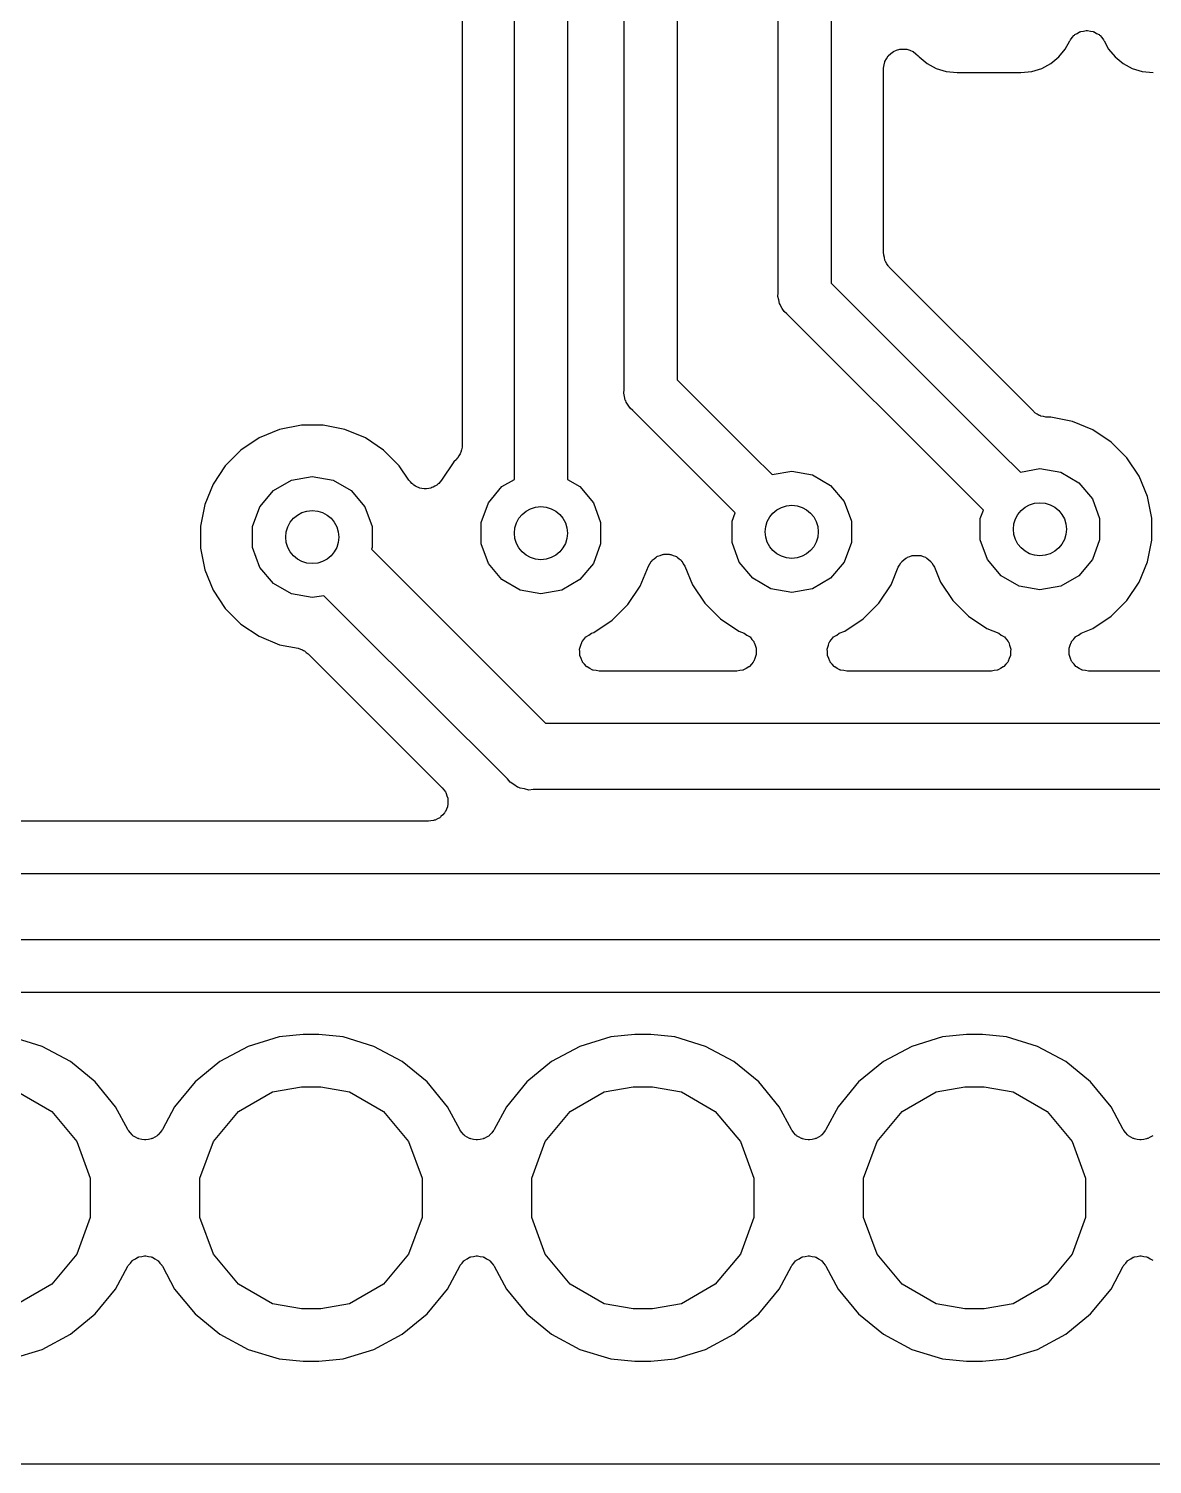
# Model space of a CAD drawing. Extents: x 91 to 190.2, y -113.9 to -59.9.
# Drawn here: x 140.86 to 149.46, y -113.13 to -102.14 of the extents above; entities that cross this region are included whole.
import ezdxf

# ---------------------------------------------------------------- set-up
doc = ezdxf.new("R2010")
doc.units = 0
doc.header["$MEASUREMENT"] = 0
doc.layers.add('BLACK', color=7, linetype='CONTINUOUS')

msp = doc.modelspace()

# ---------------------------------------------------------------- linework, layer by layer
at = {"layer": 'BLACK', "linetype": 'CONTINUOUS'}
for p, q in [((145.823, -94.3989), (145.823, -104.826)), ((144.983, -94.4989), (144.983, -105.589)), ((145.417, -104.901), (145.417, -94.4742)), ((144.577, -105.589), (144.577, -94.5742)), ((144.177, -97.4377), (144.177, -105.329)), ((146.597, -102.792), (146.597, -101.638)), ((147.003, -101.823), (147.003, -104.086)), ((148.828, -102.231), (148.831, -102.227)), ((148.831, -102.227), (148.833, -102.222)), ((148.833, -102.222), (148.847, -102.206)), ((148.847, -102.206), (148.86, -102.19)), ((148.86, -102.19), (148.864, -102.187)), ((148.864, -102.187), (148.867, -102.183)), ((148.867, -102.183), (148.886, -102.173)), ((148.886, -102.173), (148.904, -102.162)), ((148.904, -102.162), (148.909, -102.161)), ((148.909, -102.161), (148.913, -102.159)), ((148.913, -102.159), (148.934, -102.156)), ((148.934, -102.156), (148.955, -102.151)), ((148.955, -102.151), (148.96, -102.152)), ((148.96, -102.152), (148.965, -102.151)), ((148.965, -102.151), (148.986, -102.156)), ((148.986, -102.156), (149.007, -102.159)), ((149.007, -102.159), (149.011, -102.161)), ((149.011, -102.161), (149.016, -102.162)), ((149.016, -102.162), (149.034, -102.173)), ((149.034, -102.173), (149.053, -102.183)), ((149.053, -102.183), (149.056, -102.187)), ((149.056, -102.187), (149.06, -102.19)), ((149.06, -102.19), (149.073, -102.206)), ((149.073, -102.206), (149.087, -102.222)), ((149.087, -102.222), (149.089, -102.227)), ((149.089, -102.227), (149.092, -102.231)), ((147.439, -102.344), (147.459, -102.328)), ((147.459, -102.328), (147.478, -102.311)), ((147.478, -102.311), (147.479, -102.311)), ((147.479, -102.311), (147.48, -102.311)), ((147.48, -102.311), (147.503, -102.302)), ((147.503, -102.302), (147.527, -102.294)), ((147.527, -102.294), (147.528, -102.294)), ((147.528, -102.294), (147.529, -102.293)), ((147.529, -102.293), (147.554, -102.294)), ((147.554, -102.294), (147.579, -102.294)), ((147.579, -102.294), (147.58, -102.294)), ((147.58, -102.294), (147.581, -102.294)), ((147.581, -102.294), (147.604, -102.303)), ((147.604, -102.303), (147.628, -102.311)), ((147.628, -102.311), (147.629, -102.312)), ((147.629, -102.312), (147.63, -102.312)), ((147.63, -102.312), (147.649, -102.329)), ((147.649, -102.329), (147.668, -102.345)), ((148.744, -102.354), (148.794, -102.293)), ((148.794, -102.293), (148.828, -102.231)), ((149.092, -102.231), (149.126, -102.293)), ((149.126, -102.293), (149.176, -102.354)), ((147.403, -102.44), (147.408, -102.415)), ((147.403, -102.441), (147.403, -102.44)), ((147.403, -102.44), (147.403, -102.44)), ((147.403, -103.858), (147.403, -102.441)), ((147.408, -102.415), (147.412, -102.39)), ((147.412, -102.39), (147.413, -102.389)), ((147.413, -102.388), (147.426, -102.367)), ((147.413, -102.389), (147.413, -102.388)), ((147.426, -102.367), (147.438, -102.345)), ((147.438, -102.345), (147.439, -102.344)), ((147.439, -102.344), (147.439, -102.344)), ((147.668, -102.345), (147.669, -102.346)), ((147.669, -102.346), (147.669, -102.346)), ((147.669, -102.346), (147.676, -102.354)), ((147.676, -102.354), (147.737, -102.404)), ((147.737, -102.404), (147.806, -102.441)), ((147.806, -102.441), (147.882, -102.464)), ((148.538, -102.464), (148.614, -102.441)), ((148.614, -102.441), (148.683, -102.404)), ((148.683, -102.404), (148.744, -102.354)), ((149.176, -102.354), (149.237, -102.404)), ((149.237, -102.404), (149.306, -102.441)), ((149.306, -102.441), (149.382, -102.464)), ((147.882, -102.464), (147.967, -102.473)), ((147.967, -102.473), (148.453, -102.473)), ((148.453, -102.473), (148.538, -102.464)), ((149.382, -102.464), (149.467, -102.473)), ((146.597, -104.161), (146.597, -102.792)), ((146.597, -102.792), (146.597, -102.792)), ((147.404, -103.865), (147.403, -103.858)), ((147.404, -103.871), (147.404, -103.865)), ((147.409, -103.89), (147.404, -103.871)), ((147.412, -103.909), (147.409, -103.89)), ((147.416, -103.915), (147.412, -103.909)), ((147.417, -103.921), (147.416, -103.915)), ((147.428, -103.937), (147.417, -103.921)), ((147.438, -103.954), (147.428, -103.937)), ((147.443, -103.959), (147.438, -103.954)), ((147.447, -103.964), (147.443, -103.959)), ((148.552, -105.069), (147.447, -103.964)), ((147.003, -104.086), (148.299, -105.382)), ((146.594, -104.188), (146.597, -104.161)), ((146.601, -104.214), (146.594, -104.188)), ((146.606, -104.241), (146.601, -104.214)), ((146.611, -104.248), (146.606, -104.241)), ((146.613, -104.257), (146.611, -104.248)), ((146.628, -104.279), (146.613, -104.257)), ((146.642, -104.303), (146.628, -104.279)), ((146.663, -104.32), (146.642, -104.303)), ((148.012, -105.669), (146.663, -104.32)), ((145.823, -104.826), (146.399, -105.402)), ((145.414, -104.928), (145.417, -104.901)), ((145.421, -104.954), (145.414, -104.928)), ((145.426, -104.981), (145.421, -104.954)), ((145.431, -104.988), (145.426, -104.981)), ((145.433, -104.997), (145.431, -104.988)), ((145.448, -105.019), (145.433, -104.997)), ((145.462, -105.043), (145.448, -105.019)), ((145.483, -105.06), (145.462, -105.043)), ((146.112, -105.689), (145.483, -105.06)), ((148.557, -105.073), (148.552, -105.069)), ((148.562, -105.078), (148.557, -105.073)), ((148.579, -105.088), (148.562, -105.078)), ((148.595, -105.099), (148.579, -105.088)), ((142.946, -105.173), (142.78, -105.206)), ((143.114, -105.173), (142.946, -105.173)), ((143.28, -105.206), (143.114, -105.173)), ((148.601, -105.1), (148.595, -105.099)), ((148.607, -105.104), (148.601, -105.1)), ((148.626, -105.107), (148.607, -105.104)), ((148.645, -105.112), (148.626, -105.107)), ((148.651, -105.112), (148.645, -105.112)), ((148.658, -105.113), (148.651, -105.112)), ((148.684, -105.113), (148.658, -105.113)), ((148.85, -105.146), (148.684, -105.113)), ((149.006, -105.21), (148.85, -105.146)), ((142.624, -105.27), (142.484, -105.364)), ((142.78, -105.206), (142.624, -105.27)), ((143.436, -105.27), (143.28, -105.206)), ((143.576, -105.364), (143.436, -105.27)), ((149.146, -105.304), (149.006, -105.21)), ((149.266, -105.424), (149.146, -105.304)), ((142.484, -105.364), (142.364, -105.484)), ((143.696, -105.484), (143.576, -105.364)), ((144.152, -105.408), (144.142, -105.425)), ((144.163, -105.392), (144.152, -105.408)), ((144.164, -105.386), (144.163, -105.392)), ((144.168, -105.38), (144.164, -105.386)), ((144.171, -105.361), (144.168, -105.38)), ((144.176, -105.342), (144.171, -105.361)), ((144.177, -105.329), (144.176, -105.335)), ((144.176, -105.335), (144.176, -105.342)), ((146.399, -105.402), (146.399, -105.402)), ((146.399, -105.402), (146.55, -105.552)), ((148.299, -105.382), (148.299, -105.382)), ((148.299, -105.382), (148.45, -105.532)), ((142.364, -105.484), (142.27, -105.624)), ((143.77, -105.595), (143.696, -105.484)), ((144.114, -105.454), (144.02, -105.595)), ((144.133, -105.435), (144.114, -105.454)), ((144.137, -105.429), (144.133, -105.435)), ((144.142, -105.425), (144.137, -105.429)), ((146.55, -105.552), (146.7, -105.526)), ((146.7, -105.526), (146.859, -105.554)), ((148.45, -105.532), (148.6, -105.506)), ((148.6, -105.506), (148.759, -105.534)), ((149.36, -105.564), (149.266, -105.424)), ((142.27, -105.624), (142.206, -105.78)), ((142.732, -105.674), (142.871, -105.594)), ((142.871, -105.594), (143.03, -105.566)), ((143.03, -105.566), (143.189, -105.594)), ((143.189, -105.594), (143.328, -105.674)), ((143.782, -105.607), (143.77, -105.595)), ((143.791, -105.62), (143.782, -105.607)), ((143.799, -105.625), (143.791, -105.62)), ((143.806, -105.633), (143.799, -105.625)), ((143.821, -105.64), (143.806, -105.633)), ((143.984, -105.633), (143.969, -105.64)), ((143.99, -105.625), (143.984, -105.633)), ((143.999, -105.62), (143.99, -105.625)), ((144.008, -105.607), (143.999, -105.62)), ((144.02, -105.595), (144.008, -105.607)), ((144.482, -105.644), (144.577, -105.589)), ((144.983, -105.589), (145.078, -105.644)), ((146.859, -105.554), (146.998, -105.634)), ((146.998, -105.634), (147.102, -105.758)), ((148.759, -105.534), (148.898, -105.614)), ((148.898, -105.614), (149.002, -105.738)), ((149.424, -105.72), (149.36, -105.564)), ((142.628, -105.798), (142.732, -105.674)), ((143.328, -105.674), (143.432, -105.798)), ((143.835, -105.649), (143.821, -105.64)), ((143.844, -105.651), (143.835, -105.649)), ((143.853, -105.656), (143.844, -105.651)), ((143.869, -105.657), (143.853, -105.656)), ((143.885, -105.661), (143.869, -105.657)), ((143.895, -105.66), (143.885, -105.661)), ((143.905, -105.661), (143.895, -105.66)), ((143.921, -105.657), (143.905, -105.661)), ((143.937, -105.656), (143.921, -105.657)), ((143.946, -105.651), (143.937, -105.656)), ((143.955, -105.649), (143.946, -105.651)), ((143.969, -105.64), (143.955, -105.649)), ((144.378, -105.768), (144.482, -105.644)), ((145.078, -105.644), (145.182, -105.768)), ((146.267, -105.844), (146.112, -105.689)), ((146.112, -105.689), (146.112, -105.689)), ((148.167, -105.824), (148.012, -105.669)), ((148.012, -105.669), (148.012, -105.669)), ((149.002, -105.738), (149.057, -105.889)), ((149.457, -105.886), (149.424, -105.72)), ((142.206, -105.78), (142.173, -105.946)), ((142.573, -105.949), (142.628, -105.798)), ((143.432, -105.798), (143.487, -105.949)), ((144.323, -105.919), (144.378, -105.768)), ((145.182, -105.768), (145.237, -105.919)), ((146.243, -105.909), (146.267, -105.844)), ((147.102, -105.758), (147.157, -105.909)), ((148.143, -105.889), (148.167, -105.824)), ((142.173, -105.946), (142.173, -106.114)), ((142.573, -106.111), (142.573, -105.949)), ((143.487, -105.949), (143.487, -106.111)), ((144.323, -106.081), (144.323, -105.919)), ((145.237, -105.919), (145.237, -106.081)), ((146.243, -106.071), (146.243, -105.909)), ((147.157, -105.909), (147.157, -106.071)), ((148.143, -106.051), (148.143, -105.889)), ((149.057, -105.889), (149.057, -106.051)), ((149.457, -106.054), (149.457, -105.886)), ((146.298, -106.222), (146.243, -106.071)), ((147.157, -106.071), (147.102, -106.222)), ((148.198, -106.202), (148.143, -106.051)), ((149.057, -106.051), (149.002, -106.202)), ((149.424, -106.22), (149.457, -106.054)), ((142.173, -106.114), (142.206, -106.28)), ((142.628, -106.262), (142.573, -106.111)), ((143.487, -106.111), (143.483, -106.123)), ((143.483, -106.123), (143.683, -106.323)), ((144.378, -106.232), (144.323, -106.081)), ((145.237, -106.081), (145.182, -106.232)), ((145.647, -106.196), (145.661, -106.183)), ((145.661, -106.183), (145.668, -106.18)), ((145.668, -106.18), (145.673, -106.176)), ((145.673, -106.176), (145.692, -106.17)), ((145.692, -106.17), (145.71, -106.163)), ((145.71, -106.163), (145.716, -106.163)), ((145.716, -106.163), (145.722, -106.161)), ((145.722, -106.161), (145.742, -106.161)), ((145.742, -106.161), (145.762, -106.161)), ((145.762, -106.161), (145.768, -106.163)), ((145.768, -106.163), (145.775, -106.163)), ((145.775, -106.163), (145.793, -106.17)), ((145.793, -106.17), (145.811, -106.176)), ((145.811, -106.176), (145.817, -106.18)), ((145.817, -106.18), (145.823, -106.183)), ((145.823, -106.183), (145.837, -106.196)), ((147.58, -106.189), (147.585, -106.185)), ((147.585, -106.185), (147.604, -106.179)), ((147.604, -106.179), (147.622, -106.172)), ((147.622, -106.172), (147.628, -106.172)), ((147.628, -106.172), (147.635, -106.17)), ((147.635, -106.17), (147.654, -106.171)), ((147.654, -106.171), (147.674, -106.17)), ((147.674, -106.17), (147.68, -106.172)), ((147.68, -106.172), (147.687, -106.172)), ((147.687, -106.172), (147.705, -106.179)), ((147.705, -106.179), (147.723, -106.185)), ((147.723, -106.185), (147.729, -106.189)), ((142.206, -106.28), (142.27, -106.436)), ((142.732, -106.386), (142.628, -106.262)), ((144.482, -106.356), (144.378, -106.232)), ((145.182, -106.232), (145.078, -106.356)), ((145.54, -106.406), (145.603, -106.252)), ((145.603, -106.252), (145.614, -106.235)), ((145.614, -106.235), (145.623, -106.218)), ((145.623, -106.218), (145.628, -106.214)), ((145.628, -106.214), (145.631, -106.208)), ((145.631, -106.208), (145.647, -106.196)), ((145.837, -106.196), (145.853, -106.208)), ((145.853, -106.208), (145.856, -106.214)), ((145.856, -106.214), (145.861, -106.218)), ((145.861, -106.218), (145.87, -106.235)), ((145.87, -106.235), (145.881, -106.252)), ((145.881, -106.252), (145.94, -106.396)), ((146.402, -106.346), (146.298, -106.222)), ((147.102, -106.222), (146.998, -106.346)), ((147.46, -106.396), (147.516, -106.261)), ((147.516, -106.261), (147.526, -106.245)), ((147.526, -106.245), (147.535, -106.227)), ((147.535, -106.227), (147.54, -106.223)), ((147.54, -106.223), (147.544, -106.217)), ((147.544, -106.217), (147.559, -106.205)), ((147.559, -106.205), (147.574, -106.192)), ((147.574, -106.192), (147.58, -106.189)), ((147.729, -106.189), (147.735, -106.192)), ((147.735, -106.192), (147.749, -106.205)), ((147.749, -106.205), (147.765, -106.217)), ((147.765, -106.217), (147.768, -106.223)), ((147.768, -106.223), (147.773, -106.227)), ((147.773, -106.227), (147.782, -106.245)), ((147.782, -106.245), (147.793, -106.261)), ((147.793, -106.261), (147.84, -106.376)), ((148.302, -106.326), (148.198, -106.202)), ((149.002, -106.202), (148.898, -106.326)), ((149.36, -106.376), (149.424, -106.22)), ((142.871, -106.466), (142.732, -106.386)), ((143.683, -106.323), (143.683, -106.323)), ((143.683, -106.323), (144.815, -107.456)), ((144.621, -106.436), (144.482, -106.356)), ((145.078, -106.356), (144.939, -106.436)), ((145.446, -106.546), (145.54, -106.406)), ((145.94, -106.396), (146.034, -106.536)), ((146.541, -106.426), (146.402, -106.346)), ((146.998, -106.346), (146.859, -106.426)), ((147.366, -106.536), (147.46, -106.396)), ((147.84, -106.376), (147.934, -106.516)), ((148.441, -106.406), (148.302, -106.326)), ((148.6, -106.434), (148.441, -106.406)), ((148.759, -106.406), (148.6, -106.434)), ((148.898, -106.326), (148.759, -106.406)), ((149.266, -106.516), (149.36, -106.376)), ((142.27, -106.436), (142.364, -106.576)), ((143.03, -106.494), (142.871, -106.466)), ((143.119, -106.479), (143.03, -106.494)), ((143.323, -106.683), (143.119, -106.479)), ((144.78, -106.464), (144.621, -106.436)), ((144.939, -106.436), (144.78, -106.464)), ((146.7, -106.454), (146.541, -106.426)), ((146.859, -106.426), (146.7, -106.454)), ((147.934, -106.516), (148.054, -106.636)), ((149.146, -106.636), (149.266, -106.516)), ((142.364, -106.576), (142.484, -106.696)), ((145.326, -106.666), (145.446, -106.546)), ((146.034, -106.536), (146.154, -106.656)), ((147.246, -106.656), (147.366, -106.536)), ((142.484, -106.696), (142.624, -106.79)), ((144.523, -107.882), (143.323, -106.683)), ((143.323, -106.683), (143.323, -106.683)), ((145.186, -106.76), (145.326, -106.666)), ((146.154, -106.656), (146.294, -106.75)), ((147.106, -106.75), (147.246, -106.656)), ((148.054, -106.636), (148.194, -106.73)), ((148.194, -106.73), (148.285, -106.767)), ((148.915, -106.767), (149.006, -106.73)), ((149.006, -106.73), (149.146, -106.636)), ((142.624, -106.79), (142.78, -106.854)), ((145.085, -106.859), (145.092, -106.837)), ((145.092, -106.837), (145.094, -106.834)), ((145.094, -106.834), (145.095, -106.831)), ((145.095, -106.831), (145.109, -106.814)), ((145.109, -106.814), (145.123, -106.795)), ((145.123, -106.795), (145.126, -106.794)), ((145.126, -106.794), (145.128, -106.791)), ((145.128, -106.791), (145.148, -106.78)), ((145.148, -106.78), (145.167, -106.767)), ((145.167, -106.767), (145.186, -106.76)), ((146.294, -106.75), (146.337, -106.767)), ((146.337, -106.767), (146.356, -106.78)), ((146.356, -106.78), (146.376, -106.791)), ((146.376, -106.791), (146.378, -106.794)), ((146.378, -106.794), (146.381, -106.795)), ((146.381, -106.795), (146.395, -106.814)), ((146.395, -106.814), (146.409, -106.831)), ((146.409, -106.831), (146.411, -106.834)), ((146.411, -106.834), (146.413, -106.837)), ((146.413, -106.837), (146.419, -106.859)), ((146.981, -106.859), (146.987, -106.837)), ((146.987, -106.837), (146.989, -106.834)), ((146.989, -106.834), (146.991, -106.831)), ((146.991, -106.831), (147.005, -106.814)), ((147.005, -106.814), (147.019, -106.795)), ((147.019, -106.795), (147.022, -106.794)), ((147.022, -106.794), (147.024, -106.791)), ((147.024, -106.791), (147.044, -106.78)), ((147.044, -106.78), (147.063, -106.767)), ((147.063, -106.767), (147.106, -106.75)), ((148.285, -106.767), (148.304, -106.78)), ((148.304, -106.78), (148.324, -106.791)), ((148.324, -106.791), (148.326, -106.794)), ((148.326, -106.794), (148.329, -106.795)), ((148.329, -106.795), (148.343, -106.814)), ((148.343, -106.814), (148.358, -106.831)), ((148.358, -106.831), (148.359, -106.834)), ((148.359, -106.834), (148.361, -106.837)), ((148.361, -106.837), (148.368, -106.859)), ((148.832, -106.859), (148.839, -106.837)), ((148.839, -106.837), (148.841, -106.834)), ((148.841, -106.834), (148.842, -106.831)), ((148.842, -106.831), (148.857, -106.814)), ((148.857, -106.814), (148.871, -106.795)), ((148.871, -106.795), (148.874, -106.794)), ((148.874, -106.794), (148.876, -106.791)), ((148.876, -106.791), (148.896, -106.78)), ((148.896, -106.78), (148.915, -106.767)), ((142.78, -106.854), (142.922, -106.882)), ((142.922, -106.882), (142.939, -106.889)), ((142.939, -106.889), (142.956, -106.894)), ((142.956, -106.894), (142.963, -106.898)), ((142.963, -106.898), (142.97, -106.901)), ((142.97, -106.901), (142.984, -106.913)), ((142.984, -106.913), (142.999, -106.924)), ((142.999, -106.924), (144.025, -107.95)), ((145.076, -106.886), (145.077, -106.883)), ((145.077, -106.909), (145.076, -106.886)), ((145.077, -106.88), (145.085, -106.859)), ((145.077, -106.883), (145.077, -106.88)), ((145.077, -106.932), (145.077, -106.909)), ((145.078, -106.935), (145.077, -106.932)), ((145.078, -106.938), (145.078, -106.935)), ((145.087, -106.96), (145.078, -106.938)), ((146.426, -106.938), (146.417, -106.96)), ((146.419, -106.859), (146.427, -106.88)), ((146.427, -106.932), (146.426, -106.935)), ((146.426, -106.935), (146.426, -106.938)), ((146.427, -106.88), (146.427, -106.883)), ((146.427, -106.883), (146.428, -106.886)), ((146.428, -106.886), (146.427, -106.909)), ((146.427, -106.909), (146.427, -106.932)), ((146.972, -106.886), (146.973, -106.883)), ((146.973, -106.909), (146.972, -106.886)), ((146.973, -106.88), (146.981, -106.859)), ((146.973, -106.883), (146.973, -106.88)), ((146.973, -106.932), (146.973, -106.909)), ((146.974, -106.935), (146.973, -106.932)), ((146.974, -106.938), (146.974, -106.935)), ((146.983, -106.96), (146.974, -106.938)), ((148.374, -106.938), (148.365, -106.96)), ((148.368, -106.859), (148.375, -106.88)), ((148.375, -106.932), (148.374, -106.935)), ((148.374, -106.935), (148.374, -106.938)), ((148.375, -106.88), (148.375, -106.883)), ((148.375, -106.883), (148.376, -106.886)), ((148.376, -106.886), (148.375, -106.909)), ((148.375, -106.909), (148.375, -106.932)), ((148.824, -106.886), (148.825, -106.883)), ((148.825, -106.909), (148.824, -106.886)), ((148.825, -106.88), (148.832, -106.859)), ((148.825, -106.883), (148.825, -106.88)), ((148.825, -106.932), (148.825, -106.909)), ((148.826, -106.935), (148.825, -106.932)), ((148.826, -106.938), (148.826, -106.935)), ((148.835, -106.96), (148.826, -106.938)), ((145.095, -106.981), (145.087, -106.96)), ((145.097, -106.984), (145.095, -106.981)), ((145.098, -106.987), (145.097, -106.984)), ((145.114, -107.003), (145.098, -106.987)), ((145.128, -107.021), (145.114, -107.003)), ((145.131, -107.023), (145.128, -107.021)), ((145.133, -107.025), (145.131, -107.023)), ((145.154, -107.036), (145.133, -107.025)), ((145.173, -107.047), (145.154, -107.036)), ((145.177, -107.048), (145.173, -107.047)), ((145.18, -107.049), (145.177, -107.048)), ((145.202, -107.052), (145.18, -107.049)), ((145.225, -107.056), (145.202, -107.052)), ((146.279, -107.056), (145.225, -107.056)), ((146.302, -107.052), (146.279, -107.056)), ((146.325, -107.049), (146.302, -107.052)), ((146.328, -107.048), (146.325, -107.049)), ((146.331, -107.047), (146.328, -107.048)), ((146.351, -107.036), (146.331, -107.047)), ((146.371, -107.025), (146.351, -107.036)), ((146.373, -107.023), (146.371, -107.025)), ((146.376, -107.021), (146.373, -107.023)), ((146.391, -107.003), (146.376, -107.021)), ((146.406, -106.987), (146.391, -107.003)), ((146.407, -106.984), (146.406, -106.987)), ((146.409, -106.981), (146.407, -106.984)), ((146.417, -106.96), (146.409, -106.981)), ((146.991, -106.981), (146.983, -106.96)), ((146.993, -106.984), (146.991, -106.981)), ((146.994, -106.987), (146.993, -106.984)), ((147.009, -107.003), (146.994, -106.987)), ((147.024, -107.021), (147.009, -107.003)), ((147.027, -107.023), (147.024, -107.021)), ((147.029, -107.025), (147.027, -107.023)), ((147.049, -107.036), (147.029, -107.025)), ((147.069, -107.047), (147.049, -107.036)), ((147.072, -107.048), (147.069, -107.047)), ((147.075, -107.049), (147.072, -107.048)), ((147.098, -107.052), (147.075, -107.049)), ((147.121, -107.056), (147.098, -107.052)), ((148.228, -107.056), (147.121, -107.056)), ((148.25, -107.052), (148.228, -107.056)), ((148.273, -107.049), (148.25, -107.052)), ((148.276, -107.048), (148.273, -107.049)), ((148.279, -107.047), (148.276, -107.048)), ((148.299, -107.036), (148.279, -107.047)), ((148.319, -107.025), (148.299, -107.036)), ((148.321, -107.023), (148.319, -107.025)), ((148.324, -107.021), (148.321, -107.023)), ((148.339, -107.003), (148.324, -107.021)), ((148.354, -106.987), (148.339, -107.003)), ((148.356, -106.984), (148.354, -106.987)), ((148.358, -106.981), (148.356, -106.984)), ((148.365, -106.96), (148.358, -106.981)), ((148.842, -106.981), (148.835, -106.96)), ((148.844, -106.984), (148.842, -106.981)), ((148.846, -106.987), (148.844, -106.984)), ((148.861, -107.003), (148.846, -106.987)), ((148.876, -107.021), (148.861, -107.003)), ((148.879, -107.023), (148.876, -107.021)), ((148.881, -107.025), (148.879, -107.023)), ((148.901, -107.036), (148.881, -107.025)), ((148.921, -107.047), (148.901, -107.036)), ((148.924, -107.048), (148.921, -107.047)), ((148.927, -107.049), (148.924, -107.048)), ((148.95, -107.052), (148.927, -107.049)), ((148.972, -107.056), (148.95, -107.052)), ((153.042, -107.056), (148.972, -107.056)), ((144.815, -107.456), (154.869, -107.456)), ((144.544, -107.908), (144.523, -107.882)), ((144.573, -107.924), (144.544, -107.908)), ((144.601, -107.944), (144.573, -107.924)), ((144.612, -107.947), (144.601, -107.944)), ((144.025, -107.95), (144.036, -107.966)), ((144.036, -107.966), (144.049, -107.981)), ((144.049, -107.981), (144.051, -107.987)), ((144.051, -107.987), (144.055, -107.993)), ((144.055, -107.993), (144.06, -108.012)), ((144.06, -108.012), (144.067, -108.03)), ((144.067, -108.03), (144.067, -108.037)), ((144.067, -108.037), (144.068, -108.043)), ((144.068, -108.043), (144.067, -108.062)), ((144.622, -107.952), (144.612, -107.947)), ((144.655, -107.958), (144.622, -107.952)), ((144.688, -107.967), (144.655, -107.958)), ((144.721, -107.964), (144.688, -107.967)), ((154.775, -107.964), (144.721, -107.964)), ((144.028, -108.156), (144.015, -108.171)), ((144.042, -108.142), (144.028, -108.156)), ((144.045, -108.136), (144.042, -108.142)), ((144.049, -108.131), (144.045, -108.136)), ((144.056, -108.113), (144.049, -108.131)), ((144.064, -108.095), (144.056, -108.113)), ((144.067, -108.082), (144.064, -108.088)), ((144.064, -108.088), (144.064, -108.095)), ((144.067, -108.062), (144.067, -108.082)), ((143.919, -108.206), (139.526, -108.206)), ((143.938, -108.203), (143.919, -108.206)), ((143.958, -108.201), (143.938, -108.203)), ((143.964, -108.198), (143.958, -108.201)), ((143.97, -108.197), (143.964, -108.198)), ((143.987, -108.187), (143.97, -108.197)), ((144.005, -108.179), (143.987, -108.187)), ((144.01, -108.174), (144.005, -108.179)), ((144.015, -108.171), (144.01, -108.174)), ((135.265, -108.606), (152.079, -108.606)), ((151.985, -109.114), (135.171, -109.114)), ((135.199, -109.514), (151.757, -109.514)), ((140.961, -109.93), (140.725, -109.858)), ((142.775, -109.858), (142.539, -109.93)), ((142.959, -109.84), (142.775, -109.858)), ((143.081, -109.84), (142.959, -109.84)), ((143.265, -109.858), (143.081, -109.84)), ((143.501, -109.93), (143.265, -109.858)), ((145.315, -109.858), (145.079, -109.93)), ((145.499, -109.84), (145.315, -109.858)), ((145.621, -109.84), (145.499, -109.84)), ((145.805, -109.858), (145.621, -109.84)), ((146.041, -109.93), (145.805, -109.858)), ((147.855, -109.858), (147.619, -109.93)), ((148.039, -109.84), (147.855, -109.858)), ((148.161, -109.84), (148.039, -109.84)), ((148.345, -109.858), (148.161, -109.84)), ((148.581, -109.93), (148.345, -109.858)), ((141.178, -110.046), (140.961, -109.93)), ((142.539, -109.93), (142.322, -110.046)), ((143.718, -110.046), (143.501, -109.93)), ((145.079, -109.93), (144.862, -110.046)), ((146.258, -110.046), (146.041, -109.93)), ((147.619, -109.93), (147.402, -110.046)), ((148.798, -110.046), (148.581, -109.93)), ((141.368, -110.202), (141.178, -110.046)), ((142.322, -110.046), (142.132, -110.202)), ((143.908, -110.202), (143.718, -110.046)), ((144.862, -110.046), (144.672, -110.202)), ((146.448, -110.202), (146.258, -110.046)), ((147.402, -110.046), (147.212, -110.202)), ((148.988, -110.202), (148.798, -110.046)), ((141.524, -110.392), (141.368, -110.202)), ((142.132, -110.202), (141.976, -110.392)), ((142.725, -110.279), (142.946, -110.24)), ((142.946, -110.24), (143.094, -110.24)), ((143.094, -110.24), (143.315, -110.279)), ((144.064, -110.392), (143.908, -110.202)), ((144.672, -110.202), (144.516, -110.392)), ((145.265, -110.279), (145.486, -110.24)), ((145.486, -110.24), (145.634, -110.24)), ((145.634, -110.24), (145.855, -110.279)), ((146.604, -110.392), (146.448, -110.202)), ((147.212, -110.202), (147.056, -110.392)), ((147.805, -110.279), (148.026, -110.24)), ((148.026, -110.24), (148.174, -110.24)), ((148.174, -110.24), (148.395, -110.279)), ((149.144, -110.392), (148.988, -110.202)), ((140.775, -110.279), (141.035, -110.429)), ((142.465, -110.429), (142.725, -110.279)), ((143.315, -110.279), (143.575, -110.429)), ((145.005, -110.429), (145.265, -110.279)), ((145.855, -110.279), (146.115, -110.429)), ((147.545, -110.429), (147.805, -110.279)), ((148.395, -110.279), (148.655, -110.429)), ((141.035, -110.429), (141.227, -110.658)), ((141.618, -110.567), (141.524, -110.392)), ((141.976, -110.392), (141.882, -110.567)), ((142.273, -110.658), (142.465, -110.429)), ((143.575, -110.429), (143.767, -110.658)), ((144.158, -110.567), (144.064, -110.392)), ((144.516, -110.392), (144.422, -110.567)), ((144.813, -110.658), (145.005, -110.429)), ((146.115, -110.429), (146.307, -110.658)), ((146.698, -110.567), (146.604, -110.392)), ((147.056, -110.392), (146.962, -110.567)), ((147.353, -110.658), (147.545, -110.429)), ((148.655, -110.429), (148.847, -110.658)), ((149.238, -110.567), (149.144, -110.392)), ((141.621, -110.571), (141.618, -110.567)), ((141.623, -110.575), (141.621, -110.571)), ((141.637, -110.591), (141.623, -110.575)), ((141.877, -110.575), (141.863, -110.591)), ((141.879, -110.571), (141.877, -110.575)), ((141.882, -110.567), (141.879, -110.571)), ((144.161, -110.571), (144.158, -110.567)), ((144.163, -110.575), (144.161, -110.571)), ((144.177, -110.591), (144.163, -110.575)), ((144.417, -110.575), (144.403, -110.591)), ((144.419, -110.571), (144.417, -110.575)), ((144.422, -110.567), (144.419, -110.571)), ((146.701, -110.571), (146.698, -110.567)), ((146.703, -110.575), (146.701, -110.571)), ((146.717, -110.591), (146.703, -110.575)), ((146.957, -110.575), (146.943, -110.591)), ((146.959, -110.571), (146.957, -110.575)), ((146.962, -110.567), (146.959, -110.571)), ((149.241, -110.571), (149.238, -110.567)), ((149.243, -110.575), (149.241, -110.571)), ((149.257, -110.591), (149.243, -110.575)), ((141.227, -110.658), (141.33, -110.94)), ((141.65, -110.608), (141.637, -110.591)), ((141.654, -110.61), (141.65, -110.608)), ((141.657, -110.614), (141.654, -110.61)), ((141.676, -110.624), (141.657, -110.614)), ((141.694, -110.635), (141.676, -110.624)), ((141.699, -110.636), (141.694, -110.635)), ((141.703, -110.639), (141.699, -110.636)), ((141.724, -110.642), (141.703, -110.639)), ((141.745, -110.646), (141.724, -110.642)), ((141.75, -110.645), (141.745, -110.646)), ((141.755, -110.646), (141.75, -110.645)), ((141.776, -110.642), (141.755, -110.646)), ((141.797, -110.639), (141.776, -110.642)), ((141.801, -110.636), (141.797, -110.639)), ((141.806, -110.635), (141.801, -110.636)), ((141.824, -110.624), (141.806, -110.635)), ((141.843, -110.614), (141.824, -110.624)), ((141.846, -110.61), (141.843, -110.614)), ((141.85, -110.608), (141.846, -110.61)), ((141.863, -110.591), (141.85, -110.608)), ((142.17, -110.94), (142.273, -110.658)), ((143.767, -110.658), (143.87, -110.94)), ((144.19, -110.608), (144.177, -110.591)), ((144.194, -110.61), (144.19, -110.608)), ((144.197, -110.614), (144.194, -110.61)), ((144.216, -110.624), (144.197, -110.614)), ((144.234, -110.635), (144.216, -110.624)), ((144.239, -110.636), (144.234, -110.635)), ((144.243, -110.639), (144.239, -110.636)), ((144.264, -110.642), (144.243, -110.639)), ((144.285, -110.646), (144.264, -110.642)), ((144.29, -110.645), (144.285, -110.646)), ((144.295, -110.646), (144.29, -110.645)), ((144.316, -110.642), (144.295, -110.646)), ((144.337, -110.639), (144.316, -110.642)), ((144.341, -110.636), (144.337, -110.639)), ((144.346, -110.635), (144.341, -110.636)), ((144.364, -110.624), (144.346, -110.635)), ((144.383, -110.614), (144.364, -110.624)), ((144.386, -110.61), (144.383, -110.614)), ((144.39, -110.608), (144.386, -110.61)), ((144.403, -110.591), (144.39, -110.608)), ((144.71, -110.94), (144.813, -110.658)), ((146.307, -110.658), (146.41, -110.94)), ((146.73, -110.608), (146.717, -110.591)), ((146.734, -110.61), (146.73, -110.608)), ((146.737, -110.614), (146.734, -110.61)), ((146.756, -110.624), (146.737, -110.614)), ((146.774, -110.635), (146.756, -110.624)), ((146.779, -110.636), (146.774, -110.635)), ((146.783, -110.639), (146.779, -110.636)), ((146.804, -110.642), (146.783, -110.639)), ((146.825, -110.646), (146.804, -110.642)), ((146.83, -110.645), (146.825, -110.646)), ((146.835, -110.646), (146.83, -110.645)), ((146.856, -110.642), (146.835, -110.646)), ((146.877, -110.639), (146.856, -110.642)), ((146.881, -110.636), (146.877, -110.639)), ((146.886, -110.635), (146.881, -110.636)), ((146.904, -110.624), (146.886, -110.635)), ((146.923, -110.614), (146.904, -110.624)), ((146.926, -110.61), (146.923, -110.614)), ((146.93, -110.608), (146.926, -110.61)), ((146.943, -110.591), (146.93, -110.608)), ((147.25, -110.94), (147.353, -110.658)), ((148.847, -110.658), (148.95, -110.94)), ((149.27, -110.608), (149.257, -110.591)), ((149.274, -110.61), (149.27, -110.608)), ((149.277, -110.614), (149.274, -110.61)), ((149.296, -110.624), (149.277, -110.614)), ((149.314, -110.635), (149.296, -110.624)), ((149.319, -110.636), (149.314, -110.635)), ((149.323, -110.639), (149.319, -110.636)), ((149.344, -110.642), (149.323, -110.639)), ((149.365, -110.646), (149.344, -110.642)), ((149.37, -110.645), (149.365, -110.646)), ((149.375, -110.646), (149.37, -110.645)), ((149.396, -110.642), (149.375, -110.646)), ((149.417, -110.639), (149.396, -110.642)), ((149.421, -110.636), (149.417, -110.639)), ((149.426, -110.635), (149.421, -110.636)), ((149.444, -110.624), (149.426, -110.635)), ((149.463, -110.614), (149.444, -110.624)), ((141.33, -110.94), (141.33, -111.24)), ((142.17, -111.24), (142.17, -110.94)), ((143.87, -110.94), (143.87, -111.24)), ((144.71, -111.24), (144.71, -110.94)), ((146.41, -110.94), (146.41, -111.24)), ((147.25, -111.24), (147.25, -110.94)), ((148.95, -110.94), (148.95, -111.24)), ((141.33, -111.24), (141.227, -111.522)), ((142.273, -111.522), (142.17, -111.24)), ((143.87, -111.24), (143.767, -111.522)), ((144.813, -111.522), (144.71, -111.24)), ((146.41, -111.24), (146.307, -111.522)), ((147.353, -111.522), (147.25, -111.24)), ((148.95, -111.24), (148.847, -111.522)), ((141.227, -111.522), (141.035, -111.751)), ((141.637, -111.589), (141.65, -111.572)), ((141.65, -111.572), (141.654, -111.57)), ((141.654, -111.57), (141.657, -111.566)), ((141.657, -111.566), (141.676, -111.556)), ((141.676, -111.556), (141.694, -111.545)), ((141.694, -111.545), (141.699, -111.544)), ((141.699, -111.544), (141.703, -111.541)), ((141.703, -111.541), (141.724, -111.538)), ((141.724, -111.538), (141.745, -111.534)), ((141.745, -111.534), (141.75, -111.535)), ((141.75, -111.535), (141.755, -111.534)), ((141.755, -111.534), (141.776, -111.538)), ((141.776, -111.538), (141.797, -111.541)), ((141.797, -111.541), (141.801, -111.544)), ((141.801, -111.544), (141.806, -111.545)), ((141.806, -111.545), (141.824, -111.556)), ((141.824, -111.556), (141.843, -111.566)), ((141.843, -111.566), (141.846, -111.57)), ((141.846, -111.57), (141.85, -111.572)), ((141.85, -111.572), (141.863, -111.589)), ((142.465, -111.751), (142.273, -111.522)), ((143.767, -111.522), (143.575, -111.751)), ((144.177, -111.589), (144.19, -111.572)), ((144.19, -111.572), (144.194, -111.57)), ((144.194, -111.57), (144.197, -111.566)), ((144.197, -111.566), (144.216, -111.556)), ((144.216, -111.556), (144.234, -111.545)), ((144.234, -111.545), (144.239, -111.544)), ((144.239, -111.544), (144.243, -111.541)), ((144.243, -111.541), (144.264, -111.538)), ((144.264, -111.538), (144.285, -111.534)), ((144.285, -111.534), (144.29, -111.535)), ((144.29, -111.535), (144.295, -111.534)), ((144.295, -111.534), (144.316, -111.538)), ((144.316, -111.538), (144.337, -111.541)), ((144.337, -111.541), (144.341, -111.544)), ((144.341, -111.544), (144.346, -111.545)), ((144.346, -111.545), (144.364, -111.556)), ((144.364, -111.556), (144.383, -111.566)), ((144.383, -111.566), (144.386, -111.57)), ((144.386, -111.57), (144.39, -111.572)), ((144.39, -111.572), (144.403, -111.589)), ((145.005, -111.751), (144.813, -111.522)), ((146.307, -111.522), (146.115, -111.751)), ((146.717, -111.589), (146.73, -111.572)), ((146.73, -111.572), (146.734, -111.57)), ((146.734, -111.57), (146.737, -111.566)), ((146.737, -111.566), (146.756, -111.556)), ((146.756, -111.556), (146.774, -111.545)), ((146.774, -111.545), (146.779, -111.544)), ((146.779, -111.544), (146.783, -111.541)), ((146.783, -111.541), (146.804, -111.538)), ((146.804, -111.538), (146.825, -111.534)), ((146.825, -111.534), (146.83, -111.535)), ((146.83, -111.535), (146.835, -111.534)), ((146.835, -111.534), (146.856, -111.538)), ((146.856, -111.538), (146.877, -111.541)), ((146.877, -111.541), (146.881, -111.544)), ((146.881, -111.544), (146.886, -111.545)), ((146.886, -111.545), (146.904, -111.556)), ((146.904, -111.556), (146.923, -111.566)), ((146.923, -111.566), (146.926, -111.57)), ((146.926, -111.57), (146.93, -111.572)), ((146.93, -111.572), (146.943, -111.589)), ((147.545, -111.751), (147.353, -111.522)), ((148.847, -111.522), (148.655, -111.751)), ((149.257, -111.589), (149.27, -111.572)), ((149.27, -111.572), (149.274, -111.57)), ((149.274, -111.57), (149.277, -111.566)), ((149.277, -111.566), (149.296, -111.556)), ((149.296, -111.556), (149.314, -111.545)), ((149.314, -111.545), (149.319, -111.544)), ((149.319, -111.544), (149.323, -111.541)), ((149.323, -111.541), (149.344, -111.538)), ((149.344, -111.538), (149.365, -111.534)), ((149.365, -111.534), (149.37, -111.535)), ((149.37, -111.535), (149.375, -111.534)), ((149.375, -111.534), (149.396, -111.538)), ((149.396, -111.538), (149.417, -111.541)), ((149.417, -111.541), (149.421, -111.544)), ((149.421, -111.544), (149.426, -111.545)), ((149.426, -111.545), (149.444, -111.556)), ((149.444, -111.556), (149.463, -111.566)), ((141.524, -111.788), (141.618, -111.613)), ((141.618, -111.613), (141.621, -111.609)), ((141.621, -111.609), (141.623, -111.605)), ((141.623, -111.605), (141.637, -111.589)), ((141.863, -111.589), (141.877, -111.605)), ((141.877, -111.605), (141.879, -111.609)), ((141.879, -111.609), (141.882, -111.613)), ((141.882, -111.613), (141.976, -111.788)), ((144.064, -111.788), (144.158, -111.613)), ((144.158, -111.613), (144.161, -111.609)), ((144.161, -111.609), (144.163, -111.605)), ((144.163, -111.605), (144.177, -111.589)), ((144.403, -111.589), (144.417, -111.605)), ((144.417, -111.605), (144.419, -111.609)), ((144.419, -111.609), (144.422, -111.613)), ((144.422, -111.613), (144.516, -111.788)), ((146.604, -111.788), (146.698, -111.613)), ((146.698, -111.613), (146.701, -111.609)), ((146.701, -111.609), (146.703, -111.605)), ((146.703, -111.605), (146.717, -111.589)), ((146.943, -111.589), (146.957, -111.605)), ((146.957, -111.605), (146.959, -111.609)), ((146.959, -111.609), (146.962, -111.613)), ((146.962, -111.613), (147.056, -111.788)), ((149.144, -111.788), (149.238, -111.613)), ((149.238, -111.613), (149.241, -111.609)), ((149.241, -111.609), (149.243, -111.605)), ((149.243, -111.605), (149.257, -111.589)), ((141.035, -111.751), (140.775, -111.901)), ((141.368, -111.978), (141.524, -111.788)), ((141.976, -111.788), (142.132, -111.978)), ((142.725, -111.901), (142.465, -111.751)), ((143.575, -111.751), (143.315, -111.901)), ((143.908, -111.978), (144.064, -111.788)), ((144.516, -111.788), (144.672, -111.978)), ((145.265, -111.901), (145.005, -111.751)), ((146.115, -111.751), (145.855, -111.901)), ((146.448, -111.978), (146.604, -111.788)), ((147.056, -111.788), (147.212, -111.978)), ((147.805, -111.901), (147.545, -111.751)), ((148.655, -111.751), (148.395, -111.901)), ((148.988, -111.978), (149.144, -111.788)), ((142.946, -111.94), (142.725, -111.901)), ((143.315, -111.901), (143.094, -111.94)), ((145.486, -111.94), (145.265, -111.901)), ((145.855, -111.901), (145.634, -111.94)), ((148.026, -111.94), (147.805, -111.901)), ((148.395, -111.901), (148.174, -111.94)), ((141.178, -112.134), (141.368, -111.978)), ((142.132, -111.978), (142.322, -112.134)), ((143.094, -111.94), (142.946, -111.94)), ((143.718, -112.134), (143.908, -111.978)), ((144.672, -111.978), (144.862, -112.134)), ((145.634, -111.94), (145.486, -111.94)), ((146.258, -112.134), (146.448, -111.978)), ((147.212, -111.978), (147.402, -112.134)), ((148.174, -111.94), (148.026, -111.94)), ((148.798, -112.134), (148.988, -111.978)), ((140.961, -112.25), (141.178, -112.134)), ((142.322, -112.134), (142.539, -112.25)), ((143.501, -112.25), (143.718, -112.134)), ((144.862, -112.134), (145.079, -112.25)), ((146.041, -112.25), (146.258, -112.134)), ((147.402, -112.134), (147.619, -112.25)), ((148.581, -112.25), (148.798, -112.134)), ((140.725, -112.322), (140.961, -112.25)), ((142.539, -112.25), (142.775, -112.322)), ((142.775, -112.322), (142.959, -112.34)), ((142.959, -112.34), (143.081, -112.34)), ((143.081, -112.34), (143.265, -112.322)), ((143.265, -112.322), (143.501, -112.25)), ((145.079, -112.25), (145.315, -112.322)), ((145.315, -112.322), (145.499, -112.34)), ((145.499, -112.34), (145.621, -112.34)), ((145.621, -112.34), (145.805, -112.322)), ((145.805, -112.322), (146.041, -112.25)), ((147.619, -112.25), (147.855, -112.322)), ((147.855, -112.322), (148.039, -112.34)), ((148.039, -112.34), (148.161, -112.34)), ((148.161, -112.34), (148.345, -112.322)), ((148.345, -112.322), (148.581, -112.25)), ((184.707, -113.13), (107.599, -113.13))]:
    msp.add_line(p, q, dxfattribs=at)
at = {"layer": 'BLACK'}
for centre in [(143.03, -106.03), (144.78, -106), (146.7, -105.99), (148.6, -105.97)]:
    msp.add_circle(centre, 0.2032, dxfattribs=at)

doc.saveas('drawing.dxf')
